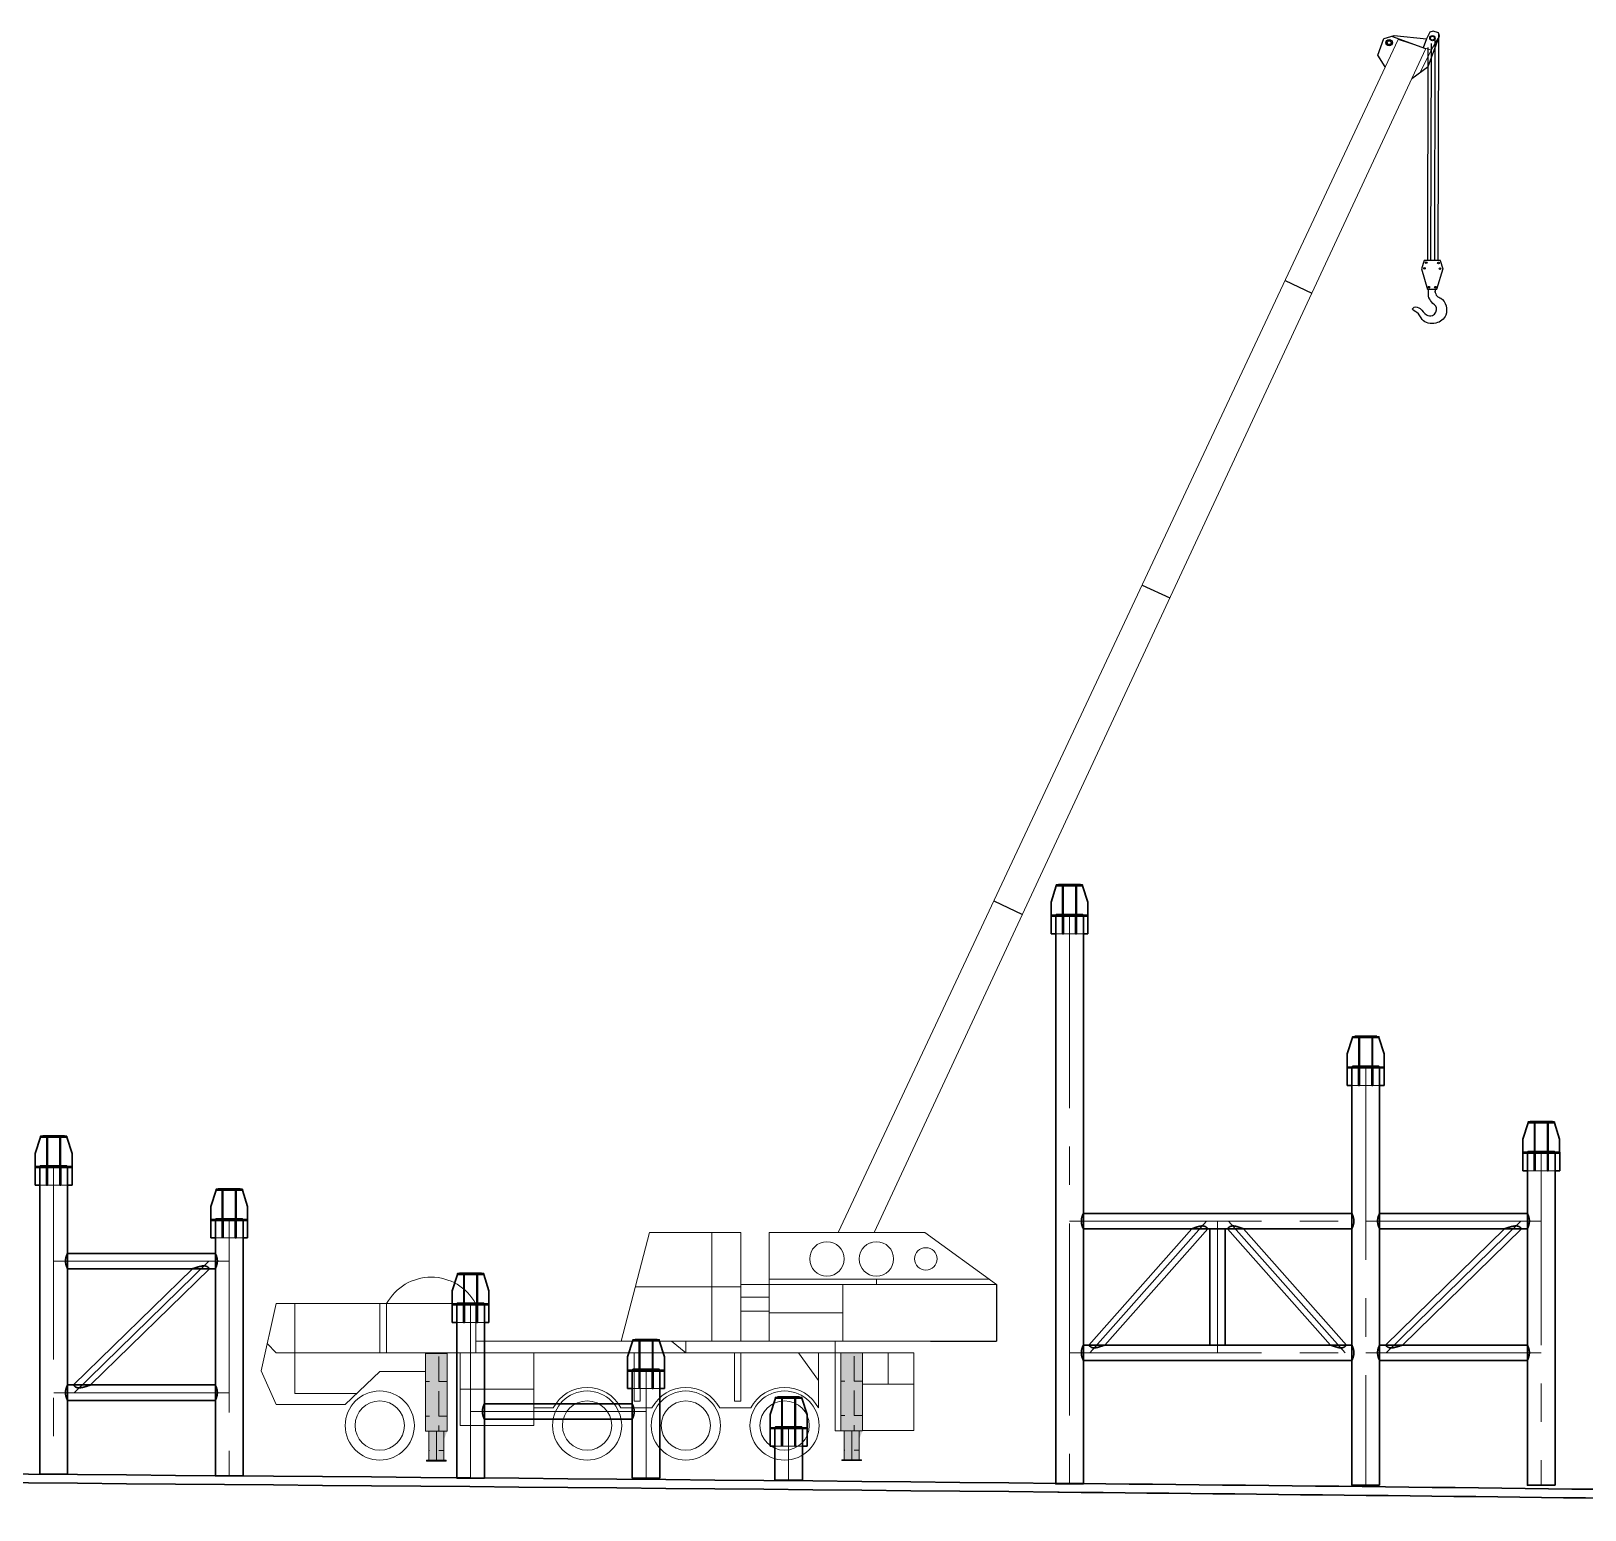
# Model space of a CAD drawing. Extents: x 1767995 to 4174245, y 542814 to 862564.
# Drawn here: x 2989267 to 3024677, y 665116 to 698818 of the extents above; entities that cross this region are included whole.
import ezdxf

# ---------------------------------------------------------------- set-up
doc = ezdxf.new("R2010")
doc.units = 0
doc.header["$LTSCALE"] = 3500
doc.linetypes.add('CENTER', pattern=[2, 1.25, -0.25, 0.25, -0.25])
doc.linetypes.add('DASHED', pattern=[0.75, 0.5, -0.25])
for name, color, linetype, lineweight in [('1粗实线', 1, 'Continuous', 30), ('3中心线', 6, 'CENTER', 18), ('4虚线', 2, 'DASHED', 18), ('6标注线', 7, 'Continuous', 13), ('细实线', 7, 'Continuous', 15)]:
    doc.layers.add(name, color=color, linetype=linetype, lineweight=lineweight)
doc.layers.add('GQ', color=1, linetype='Continuous')

# ---------------------------------------------------------------- blocks, each defined once
blk = doc.blocks.new('werwerer')
at = {"layer": '1粗实线', "elevation": 0}
for points in [[(193795, 41794, 0.464316), (193777, 41816), (193651, 41816), (193531, 41444), (193531, 41144), (193651, 41144), (193651, 41164), (193777, 41164, 0.464316), (193795, 41186)], [(193951, 41144), (193651, 41144), (193651, 41164), (193777, 41164, 0.414214), (193795, 41182), (193795, 41798, 0.414214), (193777, 41816), (193651, 41816), (193651, 41836), (193951, 41836), (193951, 41816), (193826, 41816, 0.414214), (193808, 41798), (193808, 41182, 0.414214), (193826, 41164), (193951, 41164)], [(193951, 41144), (194251, 41144), (194251, 41164), (194126, 41164, -0.414214), (194108, 41182), (194108, 41798, -0.414214), (194126, 41816), (194251, 41816), (194251, 41836), (193951, 41836), (193951, 41816), (194077, 41816, -0.414214), (194095, 41798), (194095, 41182, -0.414214), (194077, 41164), (193951, 41164)], [(194108, 41794, -0.464316), (194126, 41816), (194251, 41816), (194371, 41444), (194371, 41144), (194251, 41144), (194251, 41164), (194126, 41164, -0.464316), (194108, 41186)]]:
    blk.add_lwpolyline(points, format="xyb", close=True, dxfattribs=at)
blk.add_lwpolyline([(193701, 41846), (194201, 41846), (194201, 41836), (193701, 41836)], close=True, dxfattribs=at)
blk = doc.blocks.new('tertert')
at = {"layer": '1粗实线'}
for p, q in [((203266, 43306, 0), (206636, 43306, 0)), ((203266, 42955, 0), (206636, 42955, 0)), ((203401, 42955, 0), (206112, 40306, 0)), ((203791, 42955, 0), (206502, 40306, 0)), ((203266, 40306, 0), (206636, 40306, 0)), ((203266, 39955, 0), (206636, 39955, 0))]:
    blk.add_line(p, q, dxfattribs=at)
at = {"layer": '1粗实线', "elevation": 0}
for points in [[(203266, 43306), (203266, 43306), (203266, 43305), (203266, 43305), (203265, 43304), (203265, 43303), (203264, 43301), (203263, 43299), (203262, 43297), (203261, 43295), (203260, 43293), (203259, 43290), (203257, 43287), (203256, 43284), (203255, 43280), (203253, 43276), (203251, 43272), (203250, 43268), (203248, 43264), (203246, 43259), (203244, 43255), (203243, 43250), (203241, 43244), (203239, 43239), (203237, 43234), (203236, 43228), (203234, 43222), (203232, 43216), (203231, 43210), (203229, 43204), (203228, 43198), (203227, 43191), (203225, 43185), (203224, 43178), (203223, 43171), (203223, 43165), (203222, 43158), (203221, 43151), (203221, 43144), (203221, 43137), (203221, 43130), (203221, 43124), (203221, 43117), (203221, 43110), (203222, 43103), (203223, 43096), (203223, 43089), (203224, 43083), (203225, 43076), (203227, 43070), (203228, 43063), (203229, 43057), (203231, 43051), (203232, 43045), (203234, 43039), (203236, 43033), (203237, 43027), (203239, 43022), (203241, 43016), (203243, 43011), (203244, 43006), (203246, 43002), (203248, 42997), (203250, 42993), (203251, 42988), (203253, 42984), (203255, 42981), (203256, 42977), (203257, 42974), (203259, 42971), (203260, 42968), (203261, 42966), (203262, 42964), (203263, 42962), (203264, 42960), (203265, 42958), (203265, 42957), (203266, 42956), (203266, 42955), (203266, 42955), (203266, 42955)], [(206636, 43306), (206636, 43306), (206637, 43305), (206637, 43305), (206637, 43304), (206638, 43303), (206639, 43301), (206640, 43299), (206641, 43297), (206642, 43295), (206643, 43293), (206644, 43290), (206645, 43287), (206647, 43284), (206648, 43280), (206650, 43276), (206652, 43272), (206653, 43268), (206655, 43264), (206657, 43259), (206658, 43255), (206660, 43250), (206662, 43244), (206664, 43239), (206666, 43234), (206667, 43228), (206669, 43222), (206671, 43216), (206672, 43210), (206674, 43204), (206675, 43198), (206676, 43191), (206677, 43185), (206679, 43178), (206679, 43171), (206680, 43165), (206681, 43158), (206681, 43151), (206682, 43144), (206682, 43137), (206682, 43130), (206682, 43124), (206682, 43117), (206681, 43110), (206681, 43103), (206680, 43096), (206679, 43089), (206679, 43083), (206677, 43076), (206676, 43070), (206675, 43063), (206674, 43057), (206672, 43051), (206671, 43045), (206669, 43039), (206667, 43033), (206666, 43027), (206664, 43022), (206662, 43016), (206660, 43011), (206658, 43006), (206657, 43002), (206655, 42997), (206653, 42993), (206652, 42988), (206650, 42984), (206648, 42981), (206647, 42977), (206645, 42974), (206644, 42971), (206643, 42968), (206642, 42966), (206641, 42964), (206640, 42962), (206639, 42960), (206638, 42958), (206637, 42957), (206637, 42956), (206637, 42955), (206636, 42955), (206636, 42955)], [(203266, 40306), (203266, 40306), (203266, 40305), (203266, 40305), (203265, 40304), (203265, 40303), (203264, 40301), (203263, 40299), (203262, 40297), (203261, 40295), (203260, 40293), (203259, 40290), (203257, 40287), (203256, 40284), (203255, 40280), (203253, 40276), (203251, 40272), (203250, 40268), (203248, 40264), (203246, 40259), (203244, 40255), (203243, 40250), (203241, 40244), (203239, 40239), (203237, 40234), (203236, 40228), (203234, 40222), (203232, 40216), (203231, 40210), (203229, 40204), (203228, 40198), (203227, 40191), (203225, 40185), (203224, 40178), (203223, 40171), (203223, 40165), (203222, 40158), (203221, 40151), (203221, 40144), (203221, 40137), (203221, 40130), (203221, 40124), (203221, 40117), (203221, 40110), (203222, 40103), (203223, 40096), (203223, 40089), (203224, 40083), (203225, 40076), (203227, 40070), (203228, 40063), (203229, 40057), (203231, 40051), (203232, 40045), (203234, 40039), (203236, 40033), (203237, 40027), (203239, 40022), (203241, 40016), (203243, 40011), (203244, 40006), (203246, 40002), (203248, 39997), (203250, 39993), (203251, 39988), (203253, 39984), (203255, 39981), (203256, 39977), (203257, 39974), (203259, 39971), (203260, 39968), (203261, 39966), (203262, 39964), (203263, 39962), (203264, 39960), (203265, 39958), (203265, 39957), (203266, 39956), (203266, 39955), (203266, 39955), (203266, 39955)], [(206636, 40306), (206636, 40306), (206637, 40305), (206637, 40305), (206637, 40304), (206638, 40303), (206639, 40301), (206640, 40299), (206641, 40297), (206642, 40295), (206643, 40293), (206644, 40290), (206645, 40287), (206647, 40284), (206648, 40280), (206650, 40276), (206652, 40272), (206653, 40268), (206655, 40264), (206657, 40259), (206658, 40255), (206660, 40250), (206662, 40244), (206664, 40239), (206666, 40234), (206667, 40228), (206669, 40222), (206671, 40216), (206672, 40210), (206674, 40204), (206675, 40198), (206676, 40191), (206677, 40185), (206679, 40178), (206679, 40171), (206680, 40165), (206681, 40158), (206681, 40151), (206682, 40144), (206682, 40137), (206682, 40130), (206682, 40124), (206682, 40117), (206681, 40110), (206681, 40103), (206680, 40096), (206679, 40089), (206679, 40083), (206677, 40076), (206676, 40070), (206675, 40063), (206674, 40057), (206672, 40051), (206671, 40045), (206669, 40039), (206667, 40033), (206666, 40027), (206664, 40022), (206662, 40016), (206660, 40011), (206658, 40006), (206657, 40002), (206655, 39997), (206653, 39993), (206652, 39988), (206650, 39984), (206648, 39981), (206647, 39977), (206645, 39974), (206644, 39971), (206643, 39968), (206642, 39966), (206641, 39964), (206640, 39962), (206639, 39960), (206638, 39958), (206637, 39957), (206637, 39956), (206637, 39955), (206636, 39955), (206636, 39955)]]:
    blk.add_lwpolyline(points, dxfattribs=at)
at = {"layer": '1粗实线'}
for points in [[(203791, 42955), (203791, 42955), (203790, 42955), (203789, 42956), (203788, 42956), (203785, 42957), (203783, 42958), (203780, 42959), (203776, 42960), (203773, 42961), (203768, 42963), (203764, 42964), (203758, 42966), (203753, 42968), (203747, 42970), (203741, 42972), (203734, 42974), (203727, 42977), (203720, 42979), (203712, 42981), (203705, 42984), (203696, 42986), (203688, 42989), (203680, 42991), (203671, 42994), (203662, 42997), (203653, 42999), (203644, 43002), (203635, 43004), (203625, 43006), (203616, 43008), (203607, 43010), (203598, 43012), (203589, 43014), (203580, 43016), (203571, 43017), (203562, 43018), (203553, 43019), (203545, 43020), (203537, 43020), (203529, 43020), (203522, 43020), (203515, 43020), (203508, 43019), (203501, 43018), (203494, 43017), (203488, 43016), (203482, 43014), (203477, 43012), (203472, 43010), (203467, 43008), (203462, 43006), (203457, 43004), (203453, 43002), (203449, 42999), (203445, 42997), (203441, 42994), (203438, 42991), (203434, 42989), (203431, 42986), (203428, 42984), (203426, 42981), (203423, 42979), (203420, 42977), (203418, 42974), (203416, 42972), (203414, 42970), (203412, 42968), (203410, 42966), (203409, 42964), (203407, 42963), (203406, 42961), (203405, 42960), (203404, 42959), (203403, 42958), (203402, 42957), (203402, 42956), (203401, 42956), (203401, 42955), (203401, 42955), (203401, 42955)], [(206112, 40306), (206112, 40306), (206112, 40306), (206114, 40305), (206115, 40305), (206117, 40304), (206120, 40303), (206123, 40302), (206126, 40301), (206130, 40299), (206135, 40298), (206139, 40296), (206144, 40295), (206150, 40293), (206156, 40291), (206162, 40289), (206169, 40287), (206176, 40284), (206183, 40282), (206190, 40279), (206198, 40277), (206206, 40274), (206215, 40272), (206223, 40269), (206232, 40267), (206241, 40264), (206250, 40262), (206259, 40259), (206268, 40257), (206278, 40255), (206287, 40252), (206296, 40250), (206305, 40249), (206314, 40247), (206323, 40245), (206332, 40244), (206341, 40243), (206349, 40242), (206358, 40241), (206366, 40241), (206374, 40241), (206381, 40241), (206388, 40241), (206395, 40242), (206402, 40243), (206408, 40244), (206415, 40245), (206420, 40247), (206426, 40249), (206431, 40250), (206436, 40252), (206441, 40255), (206446, 40257), (206450, 40259), (206454, 40262), (206458, 40264), (206462, 40267), (206465, 40269), (206468, 40272), (206472, 40274), (206475, 40277), (206477, 40279), (206480, 40282), (206482, 40284), (206485, 40287), (206487, 40289), (206489, 40291), (206491, 40293), (206492, 40295), (206494, 40296), (206495, 40298), (206497, 40299), (206498, 40301), (206499, 40302), (206500, 40303), (206500, 40304), (206501, 40305), (206502, 40305), (206502, 40306), (206502, 40306), (206502, 40306)]]:
    blk.add_lwpolyline(points, dxfattribs=at)
at = {"layer": '3中心线'}
for p, q in [((202951, 43130, 0), (206951, 43130, 0)), ((203416, 43130, 0), (206486, 40130, 0)), ((202951, 40130, 0), (206951, 40130, 0))]:
    blk.add_line(p, q, dxfattribs=at)
blk = doc.blocks.new('ertretert')
at = {"layer": '1粗实线'}
for p, q in [((213386, 43306, 0), (207266, 43306, 0)), ((213386, 42955, 0), (207266, 42955, 0)), ((209738, 42955, 0), (207390, 40306, 0)), ((210103, 42955, 0), (207754, 40306, 0)), ((210151, 42955, 0), (210151, 40306, 0)), ((210502, 42955, 0), (210502, 40306, 0)), ((210550, 42955, 0), (212898, 40306, 0)), ((210914, 42955, 0), (213263, 40306, 0)), ((213386, 40306, 0), (207266, 40306, 0)), ((213386, 39955, 0), (207266, 39955, 0))]:
    blk.add_line(p, q, dxfattribs=at)
at = {"layer": '1粗实线', "elevation": 0}
for points in [[(207266, 43306), (207266, 43306), (207266, 43305), (207266, 43305), (207265, 43304), (207265, 43303), (207264, 43301), (207263, 43299), (207262, 43297), (207261, 43295), (207260, 43293), (207259, 43290), (207257, 43287), (207256, 43284), (207255, 43280), (207253, 43276), (207251, 43272), (207250, 43268), (207248, 43264), (207246, 43259), (207244, 43255), (207243, 43250), (207241, 43244), (207239, 43239), (207237, 43234), (207236, 43228), (207234, 43222), (207232, 43216), (207231, 43210), (207229, 43204), (207228, 43198), (207227, 43191), (207225, 43185), (207224, 43178), (207223, 43171), (207223, 43165), (207222, 43158), (207221, 43151), (207221, 43144), (207221, 43137), (207221, 43130), (207221, 43124), (207221, 43117), (207221, 43110), (207222, 43103), (207223, 43096), (207223, 43089), (207224, 43083), (207225, 43076), (207227, 43070), (207228, 43063), (207229, 43057), (207231, 43051), (207232, 43045), (207234, 43039), (207236, 43033), (207237, 43027), (207239, 43022), (207241, 43016), (207243, 43011), (207244, 43006), (207246, 43002), (207248, 42997), (207250, 42993), (207251, 42988), (207253, 42984), (207255, 42981), (207256, 42977), (207257, 42974), (207259, 42971), (207260, 42968), (207261, 42966), (207262, 42964), (207263, 42962), (207264, 42960), (207265, 42958), (207265, 42957), (207266, 42956), (207266, 42955), (207266, 42955), (207266, 42955)], [(213386, 43306), (213386, 43306), (213387, 43305), (213387, 43305), (213387, 43304), (213388, 43303), (213389, 43301), (213390, 43299), (213391, 43297), (213392, 43295), (213393, 43293), (213394, 43290), (213395, 43287), (213397, 43284), (213398, 43280), (213400, 43276), (213402, 43272), (213403, 43268), (213405, 43264), (213407, 43259), (213408, 43255), (213410, 43250), (213412, 43244), (213414, 43239), (213416, 43234), (213417, 43228), (213419, 43222), (213421, 43216), (213422, 43210), (213424, 43204), (213425, 43198), (213426, 43191), (213427, 43185), (213429, 43178), (213429, 43171), (213430, 43165), (213431, 43158), (213431, 43151), (213432, 43144), (213432, 43137), (213432, 43130), (213432, 43124), (213432, 43117), (213431, 43110), (213431, 43103), (213430, 43096), (213429, 43089), (213429, 43083), (213427, 43076), (213426, 43070), (213425, 43063), (213424, 43057), (213422, 43051), (213421, 43045), (213419, 43039), (213417, 43033), (213416, 43027), (213414, 43022), (213412, 43016), (213410, 43011), (213408, 43006), (213407, 43002), (213405, 42997), (213403, 42993), (213402, 42988), (213400, 42984), (213398, 42981), (213397, 42977), (213395, 42974), (213394, 42971), (213393, 42968), (213392, 42966), (213391, 42964), (213390, 42962), (213389, 42960), (213388, 42958), (213387, 42957), (213387, 42956), (213387, 42955), (213386, 42955), (213386, 42955)], [(207266, 40306), (207266, 40306), (207266, 40305), (207266, 40305), (207265, 40304), (207265, 40303), (207264, 40301), (207263, 40299), (207262, 40297), (207261, 40295), (207260, 40293), (207259, 40290), (207257, 40287), (207256, 40284), (207255, 40280), (207253, 40276), (207251, 40272), (207250, 40268), (207248, 40264), (207246, 40259), (207244, 40255), (207243, 40250), (207241, 40244), (207239, 40239), (207237, 40234), (207236, 40228), (207234, 40222), (207232, 40216), (207231, 40210), (207229, 40204), (207228, 40198), (207227, 40191), (207225, 40185), (207224, 40178), (207223, 40171), (207223, 40165), (207222, 40158), (207221, 40151), (207221, 40144), (207221, 40137), (207221, 40130), (207221, 40124), (207221, 40117), (207221, 40110), (207222, 40103), (207223, 40096), (207223, 40089), (207224, 40083), (207225, 40076), (207227, 40070), (207228, 40063), (207229, 40057), (207231, 40051), (207232, 40045), (207234, 40039), (207236, 40033), (207237, 40027), (207239, 40022), (207241, 40016), (207243, 40011), (207244, 40006), (207246, 40002), (207248, 39997), (207250, 39993), (207251, 39988), (207253, 39984), (207255, 39981), (207256, 39977), (207257, 39974), (207259, 39971), (207260, 39968), (207261, 39966), (207262, 39964), (207263, 39962), (207264, 39960), (207265, 39958), (207265, 39957), (207266, 39956), (207266, 39955), (207266, 39955), (207266, 39955)], [(213386, 40306), (213386, 40306), (213387, 40305), (213387, 40305), (213387, 40304), (213388, 40303), (213389, 40301), (213390, 40299), (213391, 40297), (213392, 40295), (213393, 40293), (213394, 40290), (213395, 40287), (213397, 40284), (213398, 40280), (213400, 40276), (213402, 40272), (213403, 40268), (213405, 40264), (213407, 40259), (213408, 40255), (213410, 40250), (213412, 40244), (213414, 40239), (213416, 40234), (213417, 40228), (213419, 40222), (213421, 40216), (213422, 40210), (213424, 40204), (213425, 40198), (213426, 40191), (213427, 40185), (213429, 40178), (213429, 40171), (213430, 40165), (213431, 40158), (213431, 40151), (213432, 40144), (213432, 40137), (213432, 40130), (213432, 40124), (213432, 40117), (213431, 40110), (213431, 40103), (213430, 40096), (213429, 40089), (213429, 40083), (213427, 40076), (213426, 40070), (213425, 40063), (213424, 40057), (213422, 40051), (213421, 40045), (213419, 40039), (213417, 40033), (213416, 40027), (213414, 40022), (213412, 40016), (213410, 40011), (213408, 40006), (213407, 40002), (213405, 39997), (213403, 39993), (213402, 39988), (213400, 39984), (213398, 39981), (213397, 39977), (213395, 39974), (213394, 39971), (213393, 39968), (213392, 39966), (213391, 39964), (213390, 39962), (213389, 39960), (213388, 39958), (213387, 39957), (213387, 39956), (213387, 39955), (213386, 39955), (213386, 39955)]]:
    blk.add_lwpolyline(points, dxfattribs=at)
at = {"layer": '1粗实线'}
for points in [[(209738, 42955), (209739, 42955), (209739, 42955), (209740, 42956), (209742, 42956), (209744, 42957), (209746, 42958), (209749, 42959), (209752, 42960), (209755, 42961), (209759, 42963), (209764, 42964), (209768, 42966), (209773, 42968), (209779, 42970), (209784, 42972), (209790, 42974), (209797, 42977), (209803, 42979), (209810, 42981), (209817, 42984), (209825, 42986), (209832, 42989), (209840, 42991), (209848, 42994), (209856, 42997), (209865, 42999), (209873, 43002), (209881, 43004), (209890, 43006), (209898, 43008), (209907, 43010), (209915, 43012), (209924, 43014), (209932, 43016), (209940, 43017), (209948, 43018), (209956, 43019), (209964, 43020), (209971, 43020), (209979, 43020), (209986, 43020), (209992, 43020), (209999, 43019), (210005, 43018), (210011, 43017), (210017, 43016), (210023, 43014), (210028, 43012), (210033, 43010), (210038, 43008), (210043, 43006), (210047, 43004), (210051, 43002), (210055, 42999), (210059, 42997), (210063, 42994), (210066, 42991), (210069, 42989), (210073, 42986), (210075, 42984), (210078, 42981), (210081, 42979), (210083, 42977), (210086, 42974), (210088, 42972), (210090, 42970), (210092, 42968), (210093, 42966), (210095, 42964), (210096, 42963), (210098, 42961), (210099, 42960), (210100, 42959), (210101, 42958), (210102, 42957), (210102, 42956), (210103, 42956), (210103, 42955), (210103, 42955), (210103, 42955)], [(210550, 42955), (210550, 42955), (210550, 42955), (210550, 42956), (210551, 42956), (210551, 42957), (210552, 42958), (210553, 42959), (210554, 42960), (210555, 42961), (210556, 42963), (210558, 42964), (210559, 42966), (210561, 42968), (210563, 42970), (210565, 42972), (210567, 42974), (210570, 42977), (210572, 42979), (210575, 42981), (210577, 42984), (210580, 42986), (210583, 42989), (210587, 42991), (210590, 42994), (210594, 42997), (210598, 42999), (210602, 43002), (210606, 43004), (210610, 43006), (210615, 43008), (210620, 43010), (210625, 43012), (210630, 43014), (210636, 43016), (210641, 43017), (210648, 43018), (210654, 43019), (210660, 43020), (210667, 43020), (210674, 43020), (210682, 43020), (210689, 43020), (210697, 43019), (210705, 43018), (210713, 43017), (210721, 43016), (210729, 43014), (210738, 43012), (210746, 43010), (210754, 43008), (210763, 43006), (210771, 43004), (210780, 43002), (210788, 42999), (210796, 42997), (210805, 42994), (210813, 42991), (210820, 42989), (210828, 42986), (210835, 42984), (210843, 42981), (210849, 42979), (210856, 42977), (210862, 42974), (210868, 42972), (210874, 42970), (210880, 42968), (210885, 42966), (210889, 42964), (210894, 42963), (210897, 42961), (210901, 42960), (210904, 42959), (210907, 42958), (210909, 42957), (210911, 42956), (210913, 42956), (210914, 42955), (210914, 42955), (210914, 42955)], [(207390, 40306), (207390, 40306), (207390, 40306), (207390, 40305), (207391, 40305), (207391, 40304), (207392, 40303), (207393, 40302), (207394, 40301), (207395, 40299), (207396, 40298), (207398, 40296), (207399, 40295), (207401, 40293), (207403, 40291), (207405, 40289), (207407, 40287), (207410, 40284), (207412, 40282), (207415, 40279), (207417, 40277), (207420, 40274), (207423, 40272), (207427, 40269), (207430, 40267), (207434, 40264), (207438, 40262), (207442, 40259), (207446, 40257), (207450, 40255), (207455, 40252), (207460, 40250), (207465, 40249), (207470, 40247), (207476, 40245), (207481, 40244), (207488, 40243), (207494, 40242), (207500, 40241), (207507, 40241), (207514, 40241), (207522, 40241), (207529, 40241), (207537, 40242), (207545, 40243), (207553, 40244), (207561, 40245), (207569, 40247), (207578, 40249), (207586, 40250), (207594, 40252), (207603, 40255), (207611, 40257), (207620, 40259), (207628, 40262), (207636, 40264), (207645, 40267), (207653, 40269), (207660, 40272), (207668, 40274), (207675, 40277), (207683, 40279), (207689, 40282), (207696, 40284), (207702, 40287), (207708, 40289), (207714, 40291), (207720, 40293), (207725, 40295), (207729, 40296), (207734, 40298), (207737, 40299), (207741, 40301), (207744, 40302), (207747, 40303), (207749, 40304), (207751, 40305), (207753, 40305), (207754, 40306), (207754, 40306), (207754, 40306)], [(212898, 40306), (212899, 40306), (212899, 40306), (212900, 40305), (212902, 40305), (212904, 40304), (212906, 40303), (212909, 40302), (212912, 40301), (212915, 40299), (212919, 40298), (212924, 40296), (212928, 40295), (212933, 40293), (212939, 40291), (212944, 40289), (212950, 40287), (212957, 40284), (212963, 40282), (212970, 40279), (212977, 40277), (212985, 40274), (212992, 40272), (213000, 40269), (213008, 40267), (213016, 40264), (213025, 40262), (213033, 40259), (213041, 40257), (213050, 40255), (213058, 40252), (213067, 40250), (213075, 40249), (213084, 40247), (213092, 40245), (213100, 40244), (213108, 40243), (213116, 40242), (213124, 40241), (213131, 40241), (213139, 40241), (213146, 40241), (213152, 40241), (213159, 40242), (213165, 40243), (213171, 40244), (213177, 40245), (213183, 40247), (213188, 40249), (213193, 40250), (213198, 40252), (213203, 40255), (213207, 40257), (213211, 40259), (213215, 40262), (213219, 40264), (213223, 40267), (213226, 40269), (213229, 40272), (213233, 40274), (213235, 40277), (213238, 40279), (213241, 40282), (213243, 40284), (213246, 40287), (213248, 40289), (213250, 40291), (213252, 40293), (213253, 40295), (213255, 40296), (213256, 40298), (213258, 40299), (213259, 40301), (213260, 40302), (213261, 40303), (213262, 40304), (213262, 40305), (213263, 40305), (213263, 40306), (213263, 40306), (213263, 40306)]]:
    blk.add_lwpolyline(points, dxfattribs=at)
at = {"layer": '3中心线'}
for p, q in [((213701, 43130, 0), (206951, 43130, 0)), ((210076, 43130, 0), (207416, 40130, 0)), ((210326, 43130, 0), (210326, 40130, 0)), ((210576, 43130, 0), (213236, 40130, 0)), ((213701, 40130, 0), (206951, 40130, 0))]:
    blk.add_line(p, q, dxfattribs=at)
blk = doc.blocks.new('rgdfggfg')
at = {"layer": '细实线'}
h = blk.add_hatch(dxfattribs=at)
h.set_pattern_fill('ANGLE', color=2, scale=112.5)
h.set_pattern_definition([(0, (12213782.6, -1811984.66), (0, 785.8125), [571.5, -214.3125]), (90, (12213782.6, -1811984.66), (-785.8125, 5e-14), [571.5, -214.3125])])
h.paths.add_polyline_path([(12312505, -1150970), (12312955, -1150970), (12312955, -1150992), (12312505, -1150992)])
h.paths.add_polyline_path([(12312974, -1150313), (12312485, -1150313), (12312485, -1148950), (12312485, -1148538), (12312974, -1148538)])
edge = h.paths.add_edge_path()
edge.add_line((12312898, -1150313), (12312898, -1150970))
edge.add_line((12312561, -1150313), (12312561, -1150970))
edge.add_line((12312730, -1150313), (12312730, -1150970))
h = blk.add_hatch(color=2, dxfattribs=at)
h.dxf.hatch_style = 1
h.paths.add_polyline_path([(12312505, -1150970), (12312955, -1150970), (12312955, -1150992), (12312505, -1150992)])
h.paths.add_polyline_path([(12312974, -1150313), (12312485, -1150313), (12312485, -1148950), (12312485, -1148538), (12312974, -1148538)])
edge = h.paths.add_edge_path()
edge.add_line((12312898, -1150313), (12312898, -1150970))
edge.add_line((12312561, -1150313), (12312561, -1150970))
edge.add_line((12312730, -1150313), (12312730, -1150970))
h = blk.add_hatch(dxfattribs=at)
h.set_pattern_fill('ANGLE', color=2, scale=112.5)
h.set_pattern_definition([(0, (12223246.3, -1811974.5), (0, 785.8125), [571.5, -214.3125]), (90, (12223246.3, -1811974.5), (-785.8125, 5e-14), [571.5, -214.3125])])
h.paths.add_polyline_path([(12321968, -1150960), (12322418, -1150960), (12322418, -1150982), (12321968, -1150982)])
h.paths.add_polyline_path([(12322438, -1150303), (12321949, -1150303), (12321949, -1148940), (12321949, -1148528), (12322438, -1148528)])
edge = h.paths.add_edge_path()
edge.add_line((12322362, -1150303), (12322362, -1150960))
edge.add_line((12322025, -1150303), (12322025, -1150960))
edge.add_line((12322193, -1150303), (12322193, -1150960))
h = blk.add_hatch(color=2, dxfattribs=at)
h.dxf.hatch_style = 1
h.paths.add_polyline_path([(12321968, -1150960), (12322418, -1150960), (12322418, -1150982), (12321968, -1150982)])
h.paths.add_polyline_path([(12322438, -1150303), (12321949, -1150303), (12321949, -1148940), (12321949, -1148528), (12322438, -1148528)])
edge = h.paths.add_edge_path()
edge.add_line((12322362, -1150303), (12322362, -1150960))
edge.add_line((12322025, -1150303), (12322025, -1150960))
edge.add_line((12322193, -1150303), (12322193, -1150960))
h = blk.add_hatch(color=2, dxfattribs=at)
h.dxf.hatch_style = 1
h.paths.add_polyline_path([(12312505, -1150970), (12312955, -1150970), (12312955, -1150992), (12312505, -1150992)])
edge = h.paths.add_edge_path()
edge.add_line((12312898, -1150313), (12312898, -1150970))
edge.add_line((12312561, -1150313), (12312561, -1150970))
edge.add_line((12312730, -1150313), (12312730, -1150970))
edge.add_line((12312974, -1150313), (12312485, -1150313))
h = blk.add_hatch(color=2, dxfattribs=at)
h.dxf.hatch_style = 1
h.paths.add_polyline_path([(12312561, -1150313), (12312898, -1150313), (12312898, -1150970), (12312561, -1150970)], flags=17)
h.paths.add_polyline_path([(12312505, -1150970), (12312955, -1150970), (12312955, -1150992), (12312505, -1150992)])
edge = h.paths.add_edge_path()
edge.add_line((12312898, -1150313), (12312898, -1150970))
edge.add_line((12312561, -1150313), (12312561, -1150970))
edge.add_line((12312730, -1150313), (12312730, -1150970))
edge.add_line((12312974, -1150313), (12312485, -1150313))
h = blk.add_hatch(color=2, dxfattribs=at)
h.dxf.hatch_style = 1
h.paths.add_polyline_path([(12321968, -1150960), (12322418, -1150960), (12322418, -1150982), (12321968, -1150982)])
edge = h.paths.add_edge_path()
edge.add_line((12322362, -1150303), (12322362, -1150960))
edge.add_line((12322025, -1150303), (12322025, -1150960))
edge.add_line((12322193, -1150303), (12322193, -1150960))
edge.add_line((12322438, -1150303), (12321949, -1150303))
h = blk.add_hatch(color=2, dxfattribs=at)
h.dxf.hatch_style = 1
h.paths.add_polyline_path([(12322025, -1150303), (12322362, -1150303), (12322362, -1150960), (12322025, -1150960)], flags=17)
h.paths.add_polyline_path([(12321968, -1150960), (12322418, -1150960), (12322418, -1150982), (12321968, -1150982)])
edge = h.paths.add_edge_path()
edge.add_line((12322362, -1150303), (12322362, -1150960))
edge.add_line((12322025, -1150303), (12322025, -1150960))
edge.add_line((12322193, -1150303), (12322193, -1150960))
edge.add_line((12322438, -1150303), (12321949, -1150303))
at = {"color": 7}
for p, q in [((12332069, -1124089), (12332682, -1124375)), ((12328811, -1131027), (12329445, -1131323)), ((12325430, -1138227), (12326086, -1138533))]:
    blk.add_line(p, q, dxfattribs=at)
at = {"color": 1}
for p in [(12325491, -1146965), (12323989, -1148262)]:
    blk.add_line(p, (12325491, -1148262), dxfattribs=at)
at = {"layer": 'GQ', "color": 1}
for p, q in [((12334185, -1118949), (12334323, -1118574)), ((12334324, -1118573), (12334558, -1118508)), ((12335277, -1118808), (12334499, -1118525)), ((12334558, -1118508), (12335289, -1118582)), ((12335367, -1118431), (12335289, -1118582)), ((12335333, -1119209), (12335589, -1118509)), ((12335445, -1118404), (12335367, -1118431)), ((12335567, -1118447), (12335445, -1118404)), ((12335485, -1118572), (12335474, -1123635)), ((12335569, -1118471), (12335549, -1123635)), ((12335589, -1118509), (12335567, -1118447)), ((12335289, -1118582), (12335214, -1118785)), ((12335322, -1118776), (12335312, -1123635)), ((12335396, -1118687), (12335384, -1123635)), ((12334351, -1119219), (12334185, -1118949)), ((12334957, -1119481), (12335333, -1119209)), ((12335240, -1123629), (12335182, -1123823)), ((12335182, -1123823), (12335318, -1124292)), ((12335609, -1123635), (12335242, -1123635)), ((12335662, -1123824), (12335524, -1124293)), ((12335605, -1123630), (12335662, -1123824)), ((12335529, -1124291), (12335322, -1124289)), ((12335341, -1124444), (12335335, -1124295)), ((12335361, -1124468), (12335358, -1124468)), ((12335492, -1124298), (12335483, -1124351))]:
    blk.add_line(p, q, dxfattribs=at)
for centre, radius in [((12335427, -1118564), 60), ((12335427, -1118564), 44.5), ((12334441, -1118668), 73.1), ((12334441, -1118668), 63.7), ((12334441, -1118668), 43.2), ((12335246, -1123811), 18.9), ((12335285, -1123683), 18.9), ((12335564, -1123689), 18.9), ((12335600, -1123818), 18.9), ((12335344, -1124240), 18.9), ((12335497, -1124241), 18.9)]:
    blk.add_circle(centre, radius, dxfattribs=at)
blk.add_open_spline([(12335488, -1124336), (12335492, -1124374), (12335517, -1124452), (12335724, -1124517), (12335816, -1124881), (12335512, -1125108), (12335171, -1125037), (12335134, -1124816), (12334941, -1124756), (12335038, -1124666), (12335182, -1124730), (12335256, -1124872), (12335462, -1124925), (12335579, -1124691), (12335394, -1124594), (12335354, -1124492), (12335335, -1124447)], degree=3, knots=[0, 0, 0, 0, 100.834641, 189.814835, 543.403775, 801.384343, 1082.540641, 1271.585654, 1377.011242, 1421.939704, 1546.528103, 1722.535226, 1845.679754, 2024.509441, 2180.174982, 2310.568992, 2310.568992, 2310.568992, 2310.568992], dxfattribs=at)
at = {"layer": '细实线', "color": 1}
for p, q in [((12335589, -1118509), (12335399, -1118835)), ((12334648, -1118597), (12321883, -1145780)), ((12335281, -1118797), (12322709, -1145780)), ((12335399, -1118835), (12334648, -1118597)), ((12335399, -1118835), (12335145, -1119345)), ((12316944, -1148262), (12317585, -1145780)), ((12317585, -1145780), (12319665, -1145780)), ((12319008, -1145780), (12319008, -1148262)), ((12319665, -1145780), (12319665, -1148262)), ((12323857, -1145780), (12320316, -1145780)), ((12320316, -1145780), (12320316, -1148262)), ((12325491, -1146965), (12323857, -1145780)), ((12322628, -1146027), (12322633, -1146012)), ((12325326, -1146845), (12320316, -1146845)), ((12322758, -1146845), (12322758, -1146965)), ((12317264, -1147021), (12319665, -1147021)), ((12320316, -1146965), (12319665, -1146965)), ((12319665, -1147257), (12320316, -1147257)), ((12320316, -1148262), (12320316, -1146965)), ((12325491, -1146965), (12320316, -1146965)), ((12321994, -1146965), (12321994, -1148262)), ((12308739, -1148933), (12309077, -1147403)), ((12309077, -1147403), (12309502, -1147403)), ((12309502, -1149453), (12309502, -1147403)), ((12309502, -1147403), (12311439, -1147403)), ((12311439, -1147403), (12313625, -1147403)), ((12311439, -1148528), (12311439, -1147403)), ((12311596, -1147403), (12311596, -1148528)), ((12313625, -1147403), (12313625, -1148528)), ((12319665, -1147575), (12320316, -1147575)), ((12321994, -1147613), (12320316, -1147613)), ((12308876, -1148315), (12309077, -1148528)), ((12313625, -1148262), (12318091, -1148262)), ((12316944, -1148262), (12319665, -1148262)), ((12318091, -1148262), (12318414, -1148528)), ((12323989, -1148262), (12320316, -1148262)), ((12309077, -1148528), (12309502, -1148528)), ((12309502, -1148528), (12311439, -1148528)), ((12311439, -1148528), (12322438, -1148528)), ((12313269, -1148528), (12313269, -1150182)), ((12314953, -1150182), (12314953, -1148528)), ((12321436, -1149155), (12320979, -1148528)), ((12321436, -1149782), (12321436, -1148528)), ((12321818, -1148528), (12321818, -1150303)), ((12322438, -1148528), (12323609, -1148528)), ((12323024, -1149238), (12323024, -1148528)), ((12323609, -1150293), (12323609, -1148528)), ((12309077, -1149701), (12308739, -1148933)), ((12311439, -1148950), (12310647, -1149701)), ((12311439, -1148950), (12312485, -1148950)), ((12313269, -1149355), (12314953, -1149355)), ((12322438, -1149238), (12323609, -1149238)), ((12310647, -1149701), (12309077, -1149701)), ((12310908, -1149453), (12309502, -1149453)), ((12314953, -1149782), (12315393, -1149782)), ((12316936, -1149782), (12317643, -1149782)), ((12319186, -1149782), (12319893, -1149782)), ((12313269, -1150182), (12314953, -1150182)), ((12321949, -1150303), (12321818, -1150303)), ((12322438, -1150293), (12323609, -1150293))]:
    blk.add_line(p, q, dxfattribs=at)
at = {"layer": '细实线', "color": 2}
for p, q in [((12312485, -1148950), (12312485, -1148538)), ((12312485, -1148538), (12312974, -1148538)), ((12312974, -1148538), (12312974, -1150313)), ((12321949, -1148940), (12321949, -1148528)), ((12321949, -1148528), (12322438, -1148528)), ((12322438, -1148528), (12322438, -1150303)), ((12312485, -1148950), (12312485, -1150313)), ((12321949, -1148940), (12321949, -1150303)), ((12312974, -1150313), (12312485, -1150313)), ((12312561, -1150313), (12312561, -1150970)), ((12312730, -1150313), (12312730, -1150970)), ((12312898, -1150313), (12312898, -1150970)), ((12322438, -1150303), (12321949, -1150303)), ((12322025, -1150303), (12322025, -1150960)), ((12322193, -1150303), (12322193, -1150960)), ((12322362, -1150303), (12322362, -1150960))]:
    blk.add_line(p, q, dxfattribs=at)
at = {"layer": '细实线', "color": 1}
for points in [[(12318414, -1148262), (12321818, -1148262), (12321818, -1148528), (12318414, -1148528)], [(12317238, -1148528), (12317377, -1148528), (12317377, -1149624), (12317238, -1149624)], [(12319526, -1148528), (12319664, -1148528), (12319664, -1149624), (12319526, -1149624)]]:
    blk.add_lwpolyline(points, close=True, dxfattribs=at)
at = {"layer": '细实线', "color": 2}
for points in [[(12312561, -1150313), (12312898, -1150313), (12312898, -1150970), (12312561, -1150970)], [(12322025, -1150303), (12322362, -1150303), (12322362, -1150960), (12322025, -1150960)], [(12312505, -1150970), (12312955, -1150970), (12312955, -1150992), (12312505, -1150992)], [(12321968, -1150960), (12322418, -1150960), (12322418, -1150982), (12321968, -1150982)]]:
    blk.add_lwpolyline(points, close=True, dxfattribs=at)
at = {"layer": '细实线', "color": 1}
for centre, radius in [((12321630, -1146385), 393), ((12322756, -1146385), 393), ((12323883, -1146385), 256), ((12311439, -1150182), 788), ((12311439, -1150182), 562), ((12316164, -1150182), 788), ((12316164, -1150182), 562), ((12318414, -1150182), 788), ((12318414, -1150182), 562), ((12320664, -1150182), 788), ((12320664, -1150182), 562)]:
    blk.add_circle(centre, radius, dxfattribs=at)
for centre, radius, start, end in [((12312610, -1147957), 1156, 28.659, 151.341), ((12316164, -1150182), 869, 90, 152.5463), ((12316164, -1150182), 869, 27.4537, 90), ((12318414, -1150182), 869, 90, 152.5463), ((12318414, -1150182), 869, 27.4537, 90), ((12320664, -1150182), 869, 90, 152.5463), ((12320664, -1150182), 869, 27.4537, 90)]:
    blk.add_arc(centre, radius, start, end, dxfattribs=at)

msp = doc.modelspace()

# ---------------------------------------------------------------- linework, layer by layer
at = {"layer": '1粗实线', "ltscale": 4}
for p, q in [((3012511.5, 678646.3, 0), (3012511.5, 678666.3, 0)), ((3012511.5, 678666.3, 0), (3013351.5, 678666.3, 0)), ((3013351.5, 678646.3, 0), (3012511.5, 678646.3, 0)), ((3012770.5, 678646.3, 0), (3012792.5, 678646.3, 0)), ((3012770.5, 678246.3, 0), (3012770.5, 678646.3, 0)), ((3012792.5, 678646.3, 0), (3012792.5, 678246.3, 0)), ((3013092.5, 678646.3, 0), (3013070.5, 678646.3, 0)), ((3013070.5, 678646.3, 0), (3013070.5, 678246.3, 0)), ((3013092.5, 678246.3, 0), (3013092.5, 678646.3, 0)), ((3013351.5, 678666.3, 0), (3013351.5, 678646.3, 0)), ((3012792.5, 678246.3, 0), (3012770.5, 678246.3, 0)), ((3013070.5, 678246.3, 0), (3013092.5, 678246.3, 0)), ((3019261.5, 675188.2, 0), (3019261.5, 675208.2, 0)), ((3019261.5, 675208.2, 0), (3020101.5, 675208.2, 0)), ((3020101.5, 675188.2, 0), (3019261.5, 675188.2, 0)), ((3019520.5, 675188.2, 0), (3019542.5, 675188.2, 0)), ((3019520.5, 674788.2, 0), (3019520.5, 675188.2, 0)), ((3019542.5, 675188.2, 0), (3019542.5, 674788.2, 0)), ((3019842.5, 675188.2, 0), (3019820.5, 675188.2, 0)), ((3019820.5, 675188.2, 0), (3019820.5, 674788.2, 0)), ((3019842.5, 674788.2, 0), (3019842.5, 675188.2, 0)), ((3020101.5, 675208.2, 0), (3020101.5, 675188.2, 0)), ((3019542.5, 674788.2, 0), (3019520.5, 674788.2, 0)), ((3019820.5, 674788.2, 0), (3019842.5, 674788.2, 0)), ((3023261.5, 673246.4, -0.1), (3023261.5, 673266.4, -0.1)), ((3023261.5, 673266.4, -0.1), (3024101.5, 673266.4, -0.1)), ((3024101.5, 673246.4, -0.1), (3023261.5, 673246.4, -0.1)), ((3023520.5, 672846.4, -0.1), (3023520.5, 673246.4, -0.1)), ((3023542.5, 673246.4, -0.1), (3023542.5, 672846.4, -0.1)), ((3023842.5, 673246.4, -0.1), (3023820.5, 673246.4, -0.1)), ((3023820.5, 673246.4, -0.1), (3023820.5, 672846.4, -0.1)), ((3023842.5, 672846.4, -0.1), (3023842.5, 673246.4, -0.1)), ((3024101.5, 673266.4, -0.1), (3024101.5, 673246.4, -0.1)), ((2989362, 672918.9, 0), (2989362, 672938.9, 0)), ((2989362, 672938.9, 0), (2990202, 672938.9, 0)), ((2990202, 672918.9, 0), (2989362, 672918.9, 0)), ((2989621, 672918.9, 0), (2989643, 672918.9, 0)), ((2989621, 672518.9, 0), (2989621, 672918.9, 0)), ((2989643, 672918.9, 0), (2989643, 672518.9, 0)), ((2989943, 672918.9, 0), (2989921, 672918.9, 0)), ((2989921, 672918.9, 0), (2989921, 672518.9, 0)), ((2989943, 672518.9, 0), (2989943, 672918.9, 0)), ((2990202, 672938.9, 0), (2990202, 672918.9, 0)), ((3023820.5, 672846.4, -0.1), (3023842.5, 672846.4, -0.1)), ((2989643, 672518.9, 0), (2989621, 672518.9, 0)), ((2989921, 672518.9, 0), (2989943, 672518.9, 0)), ((2993362, 671713.1, -0.1), (2993362, 671733.1, -0.1)), ((2993362, 671733.1, -0.1), (2994202, 671733.1, -0.1)), ((2994202, 671733.1, -0.1), (2994202, 671713.1, -0.1)), ((2994202, 671713.1, -0.1), (2993362, 671713.1, -0.1)), ((2993621, 671313.1, -0.1), (2993621, 671713.1, -0.1)), ((2993643, 671713.1, -0.1), (2993643, 671313.1, -0.1)), ((2993943, 671713.1, -0.1), (2993921, 671713.1, -0.1)), ((2993921, 671713.1, -0.1), (2993921, 671313.1, -0.1)), ((2993943, 671313.1, -0.1), (2993943, 671713.1, -0.1)), ((2993921, 671313.1, -0.1), (2993943, 671313.1, -0.1)), ((2998862, 669789.8, 0), (2998862, 669809.8, 0)), ((2998862, 669809.8, 0), (2999702, 669809.8, 0)), ((2999702, 669789.8, 0), (2998862, 669789.8, 0)), ((2999121, 669789.8, 0), (2999143, 669789.8, 0)), ((2999121, 669389.8, 0), (2999121, 669789.8, 0)), ((2999143, 669789.8, 0), (2999143, 669389.8, 0)), ((2999443, 669789.8, 0), (2999421, 669789.8, 0)), ((2999421, 669789.8, 0), (2999421, 669389.8, 0)), ((2999443, 669389.8, 0), (2999443, 669789.8, 0)), ((2999702, 669809.8, 0), (2999702, 669789.8, 0)), ((2999143, 669389.8, 0), (2999121, 669389.8, 0)), ((2999421, 669389.8, 0), (2999443, 669389.8, 0)), ((3002862, 668282, -0.1), (3002862, 668302, -0.1)), ((3002862, 668302, -0.1), (3003702, 668302, -0.1)), ((3003702, 668282, -0.1), (3002862, 668282, -0.1)), ((3003121, 667882, -0.1), (3003121, 668282, -0.1)), ((3003143, 668282, -0.1), (3003143, 667882, -0.1)), ((3003443, 668282, -0.1), (3003421, 668282, -0.1)), ((3003421, 668282, -0.1), (3003421, 667882, -0.1)), ((3003443, 667882, -0.1), (3003443, 668282, -0.1)), ((3003702, 668302, -0.1), (3003702, 668282, -0.1)), ((3003421, 667882, -0.1), (3003443, 667882, -0.1)), ((3006109.5, 666969.6), (3006109.5, 666989.6)), ((3006109.5, 666989.6), (3006949.5, 666989.6)), ((3006949.5, 666969.6), (3006109.5, 666969.6)), ((3006368.5, 666569.6), (3006368.5, 666969.6)), ((3006390.5, 666969.6), (3006390.5, 666569.6)), ((3006690.5, 666969.6), (3006668.5, 666969.6)), ((3006668.5, 666969.6), (3006668.5, 666569.6)), ((3006690.5, 666569.6), (3006690.5, 666969.6)), ((3006949.5, 666989.6), (3006949.5, 666969.6)), ((3006668.5, 666569.6), (3006690.5, 666569.6))]:
    msp.add_line(p, q, dxfattribs=at)
at = {"layer": '1粗实线'}
for p, q in [((3013351.5, 678646.3, 0), (3012511.5, 678646.3, 0)), ((3012511.5, 678646.3, 0), (3012511.5, 678246.3, 0)), ((3013351.5, 678246.3, 0), (3013351.5, 678646.3, 0)), ((3012511.5, 678246.3, 0), (3012616.5, 678246.3, 0)), ((3013246.5, 678246.3, 0), (3013351.5, 678246.3, 0)), ((3020101.5, 675188.2, 0), (3019261.5, 675188.2, 0)), ((3019261.5, 675188.2, 0), (3019261.5, 674788.2, 0)), ((3020101.5, 674788.2, 0), (3020101.5, 675188.2, 0)), ((3019261.5, 674788.2, 0), (3019366.5, 674788.2, 0)), ((3019996.5, 674788.2, 0), (3020101.5, 674788.2, 0)), ((3024101.5, 673246.4, -0.1), (3023261.5, 673246.4, -0.1)), ((3023261.5, 673246.4, -0.1), (3023261.5, 672846.4, -0.1)), ((3024101.5, 672846.4, -0.1), (3024101.5, 673246.4, -0.1)), ((2990202, 672918.9, 0), (2989362, 672918.9, 0)), ((2989362, 672918.9, 0), (2989362, 672518.9, 0)), ((2990202, 672518.9, 0), (2990202, 672918.9, 0)), ((3023261.5, 672846.4, -0.1), (3023366.5, 672846.4, -0.1)), ((3023996.5, 672846.4, -0.1), (3024101.5, 672846.4, -0.1)), ((2989362, 672518.9, 0), (2989467, 672518.9, 0)), ((2990097, 672518.9, 0), (2990202, 672518.9, 0)), ((2994202, 671713.1, -0.1), (2993362, 671713.1, -0.1)), ((2993362, 671713.1, -0.1), (2993362, 671313.1, -0.1)), ((2994202, 671313.1, -0.1), (2994202, 671713.1, -0.1)), ((2993362, 671313.1, -0.1), (2993467, 671313.1, -0.1)), ((2994097, 671313.1, -0.1), (2994202, 671313.1, -0.1)), ((2999702, 669789.8, 0), (2998862, 669789.8, 0)), ((2998862, 669789.8, 0), (2998862, 669389.8, 0)), ((2999702, 669389.8, 0), (2999702, 669789.8, 0)), ((2998862, 669389.8, 0), (2998967, 669389.8, 0)), ((2999597, 669389.8, 0), (2999702, 669389.8, 0)), ((3003702, 668282, -0.1), (3002862, 668282, -0.1)), ((3002862, 668282, -0.1), (3002862, 667882, -0.1)), ((3003702, 667882, -0.1), (3003702, 668282, -0.1)), ((3002862, 667882, -0.1), (3002967, 667882, -0.1)), ((3003597, 667882, -0.1), (3003702, 667882, -0.1)), ((3002967, 667534.9, 0.1), (2999597, 667534.9, -0.1)), ((3002967, 667183.9, 0.1), (2999597, 667183.9, -0.1)), ((3006949.5, 666969.6), (3006109.5, 666969.6)), ((3006109.5, 666969.6), (3006109.5, 666569.6)), ((3006949.5, 666569.6), (3006949.5, 666969.6)), ((3006109.5, 666569.6), (3006214.6, 666569.6)), ((3006844.6, 666569.6), (3006949.5, 666569.6))]:
    msp.add_line(p, q, dxfattribs=at)
for points, elevation in [([(3013246.5, 665710.4), (3013246.5, 678646.3), (3012616.5, 678646.3), (3012616.5, 665710.4), (3013246.5, 665710.4)], -0.1), ([(3019996.5, 665679.3), (3019996.5, 675188.2), (3019366.5, 675188.2), (3019366.5, 665679.3), (3019996.5, 665679.3)], -0.1), ([(3023996.5, 665679.3), (3023996.5, 673246.4), (3023366.5, 673246.4), (3023366.5, 665679.3), (3023996.5, 665679.3)], -0.1), ([(2990097, 665929.2), (2990097, 672918.9), (2989467, 672918.9), (2989467, 665929.2), (2990097, 665929.2)], -0.1), ([(2994097, 665892.8), (2994097, 671713.1), (2993467, 671713.1), (2993467, 665892.8), (2994097, 665892.8)], -0.1), ([(2999597, 665840.5), (2999597, 669789.8), (2998967, 669789.8), (2998967, 665840.5), (2999597, 665840.5)], -0.1), ([(3003597, 665840.5), (3003597, 668282), (3002967, 668282), (3002967, 665840.5), (3003597, 665840.5)], -0.1), ([(2999597, 667534.9), (2999596.9, 667534.7), (2999596.7, 667534.3), (2999596.4, 667533.7), (2999595.9, 667532.7), (2999595.4, 667531.5), (2999594.7, 667530), (2999593.8, 667528.3), (2999592.9, 667526.3), (2999591.8, 667524), (2999590.7, 667521.5), (2999589.4, 667518.8), (2999588.1, 667515.8), (2999586.6, 667512.5), (2999585.1, 667509), (2999583.5, 667505.3), (2999581.9, 667501.4), (2999580.2, 667497.2), (2999578.5, 667492.8), (2999576.7, 667488.3), (2999574.9, 667483.5), (2999573.1, 667478.5), (2999571.3, 667473.4), (2999569.6, 667468), (2999567.8, 667462.5), (2999566.1, 667456.9), (2999564.4, 667451.1), (2999562.8, 667445.1), (2999561.3, 667439.1), (2999559.8, 667432.9), (2999558.4, 667426.5), (2999557.1, 667420.1), (2999556, 667413.6), (2999554.9, 667407), (2999554, 667400.4), (2999553.2, 667393.6), (2999552.5, 667386.8), (2999552, 667380), (2999551.6, 667373.2), (2999551.4, 667366.3), (2999551.3, 667359.4), (2999551.4, 667352.5), (2999551.6, 667345.6), (2999552, 667338.8), (2999552.5, 667331.9), (2999553.2, 667325.1), (2999554, 667318.4), (2999554.9, 667311.7), (2999556, 667305.2), (2999557.1, 667298.6), (2999558.4, 667292.2), (2999559.8, 667285.9), (2999561.3, 667279.7), (2999562.8, 667273.6), (2999564.4, 667267.7), (2999566.1, 667261.9), (2999567.8, 667256.2), (2999569.6, 667250.7), (2999571.3, 667245.4), (2999573.1, 667240.3), (2999574.9, 667235.3), (2999576.7, 667230.5), (2999578.5, 667225.9), (2999580.2, 667221.6), (2999581.9, 667217.4), (2999583.5, 667213.5), (2999585.1, 667209.7), (2999586.6, 667206.3), (2999588.1, 667203), (2999589.4, 667200), (2999590.7, 667197.2), (2999591.8, 667194.7), (2999592.9, 667192.5), (2999593.8, 667190.5), (2999594.7, 667188.7), (2999595.4, 667187.3), (2999595.9, 667186), (2999596.4, 667185.1), (2999596.7, 667184.4), (2999596.9, 667184), (2999597, 667183.9)], -0.4), ([(3002967, 667534.9), (3002967.1, 667534.7), (3002967.3, 667534.3), (3002967.6, 667533.7), (3002968, 667532.7), (3002968.6, 667531.5), (3002969.3, 667530), (3002970.2, 667528.3), (3002971.1, 667526.3), (3002972.2, 667524), (3002973.3, 667521.5), (3002974.6, 667518.8), (3002975.9, 667515.8), (3002977.4, 667512.5), (3002978.9, 667509), (3002980.5, 667505.3), (3002982.1, 667501.4), (3002983.8, 667497.2), (3002985.5, 667492.8), (3002987.3, 667488.3), (3002989.1, 667483.5), (3002990.9, 667478.5), (3002992.6, 667473.4), (3002994.4, 667468), (3002996.2, 667462.5), (3002997.9, 667456.9), (3002999.6, 667451.1), (3003001.2, 667445.1), (3003002.7, 667439.1), (3003004.2, 667432.9), (3003005.6, 667426.5), (3003006.9, 667420.1), (3003008, 667413.6), (3003009.1, 667407), (3003010, 667400.4), (3003010.8, 667393.6), (3003011.5, 667386.8), (3003012, 667380), (3003012.4, 667373.2), (3003012.6, 667366.3), (3003012.7, 667359.4), (3003012.6, 667352.5), (3003012.4, 667345.6), (3003012, 667338.8), (3003011.5, 667331.9), (3003010.8, 667325.1), (3003010, 667318.4), (3003009.1, 667311.7), (3003008, 667305.2), (3003006.9, 667298.6), (3003005.6, 667292.2), (3003004.2, 667285.9), (3003002.7, 667279.7), (3003001.2, 667273.6), (3002999.6, 667267.7), (3002997.9, 667261.9), (3002996.2, 667256.2), (3002994.4, 667250.7), (3002992.6, 667245.4), (3002990.9, 667240.3), (3002989.1, 667235.3), (3002987.3, 667230.5), (3002985.5, 667225.9), (3002983.8, 667221.6), (3002982.1, 667217.4), (3002980.5, 667213.5), (3002978.9, 667209.7), (3002977.4, 667206.3), (3002975.9, 667203), (3002974.6, 667200), (3002973.3, 667197.2), (3002972.2, 667194.7), (3002971.1, 667192.5), (3002970.2, 667190.5), (3002969.3, 667188.7), (3002968.6, 667187.3), (3002968, 667186), (3002967.6, 667185.1), (3002967.3, 667184.4), (3002967.1, 667184), (3002967, 667183.9)], -0.1)]:
    msp.add_lwpolyline(points, dxfattribs=dict(at, elevation=elevation))
msp.add_lwpolyline([(3006844.5, 665794), (3006844.6, 666969.6), (3006214.6, 666969.6), (3006214.5, 665794), (3006844.5, 665794)], dxfattribs=at)
for points in [[(2842672.8, 666082.9, -0.0010736), (2869659.2, 666221.8), (2869673.9, 666221.9, -0.0032499), (3012668.1, 665721.4), (3012698.5, 665721.1, -0.0014157), (3046672.8, 665285.1, -0.0014134)], [(2842672.8, 665882.9, -0.0010736), (2869659.2, 666021.8), (2869673.9, 666021.9, -0.0032499), (3012668.1, 665521.4), (3012698.5, 665521.1, -0.0013324), (3044672.8, 665116.1, -0.0013324)]]:
    msp.add_lwpolyline(points, format="xyb", dxfattribs=at)
at = {"layer": '3中心线'}
for p, q in [((3012931.5, 678646.3, 0.1), (3012931.5, 665710.4, 0.1)), ((3019681.5, 675188.2, 0.1), (3019681.5, 665679.3, 0.1)), ((3023681.5, 673246.4, 0.1), (3023681.5, 665679.3, 0.1)), ((2989782, 672918.9, 0.1), (2989782, 665929.2, 0.1)), ((2993782, 671713.1, 0.1), (2993782, 665892.8, 0.1)), ((2999282, 669789.8, 0.1), (2999282, 665840.5, 0.1)), ((3003282, 668282, 0.1), (3003282, 665840.5, 0.1)), ((3003282, 667359.4, 0.1), (2999282, 667359.4, -0.1)), ((3006529.5, 666969.6), (3006529.5, 665794, 0.3))]:
    msp.add_line(p, q, dxfattribs=at)
at = {"layer": '4虚线'}
for p, q in [((3012616.5, 678246.3, 0), (3013246.5, 678246.3, 0)), ((3019366.5, 674788.2, 0), (3019996.5, 674788.2, 0)), ((3023366.5, 672846.4, -0.1), (3023996.5, 672846.4, -0.1)), ((2989467, 672518.9, 0), (2990097, 672518.9, 0)), ((2993467, 671313.1, -0.1), (2994097, 671313.1, -0.1)), ((2998967, 669389.8, 0), (2999597, 669389.8, 0)), ((3002967, 667882, -0.1), (3003597, 667882, -0.1)), ((3006214.6, 666569.6), (3006844.6, 666569.6))]:
    msp.add_line(p, q, dxfattribs=at)

# ---------------------------------------------------------------- block references
at = {"color": 7}
msp.add_blockref('rgdfggfg', (-9314225.8, 1817221.1), dxfattribs=at)
at = {"layer": '3中心线', "xscale": -1}
for name, p in [('ertretert', (3226632.9, 628567.8, 0.3)), ('tertert', (3196733.4, 627657.3, 0.3))]:
    msp.add_blockref(name, p, dxfattribs=at)
at = {"layer": '6标注线'}
for p in [(2818980.1, 637522, 0.1), (2825730.1, 634063.9, 0.1), (2829730.1, 632122), (2795830.6, 631794.6, 0.1), (2799830.6, 630588.8), (2805330.6, 628665.5, 0.1), (2809330.6, 627157.6)]:
    msp.add_blockref('werwerer', p, dxfattribs=at)
at = {"layer": '6标注线', "xscale": -1}
for name, p in [('tertert', (3226632.9, 628567.8, 0.3)), ('werwerer', (3200481, 625845.2, 0.1))]:
    msp.add_blockref(name, p, dxfattribs=at)

doc.saveas('drawing.dxf')
